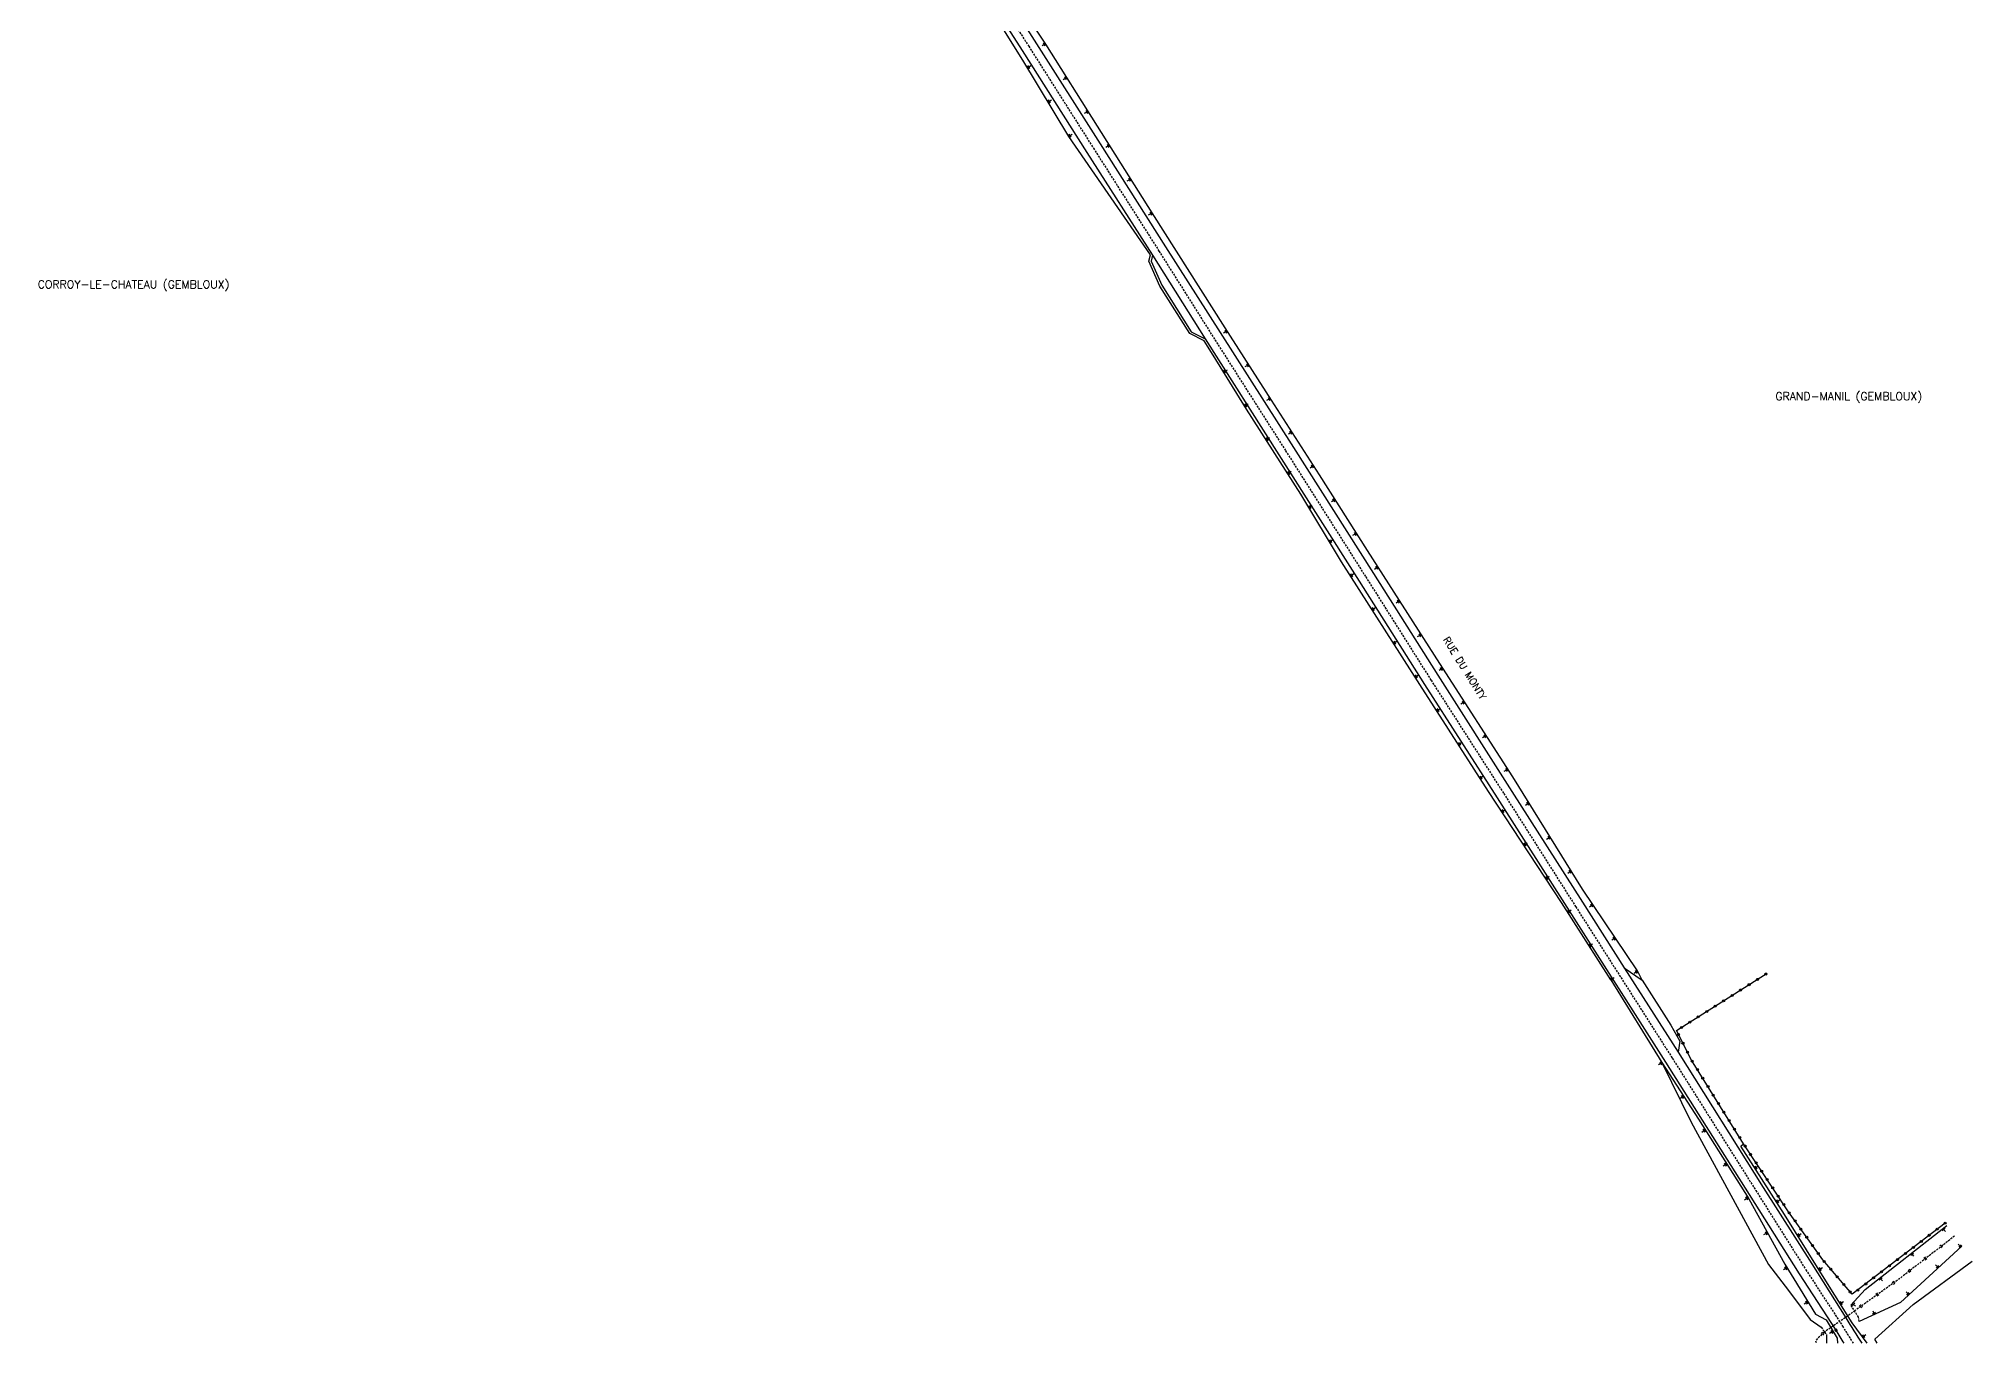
# Model space of a CAD drawing. Header units: millimetres. Extents: x 168000 to 169000, y 138000 to 138989.
# Drawn here: x 168516.8 to 169000, y 138000 to 138325.9 of the extents above; entities that cross this region are included whole.
import ezdxf
from ezdxf.enums import TextEntityAlignment as Align

# ---------------------------------------------------------------- set-up
doc = ezdxf.new("R2010")
doc.units = ezdxf.units.MM
doc.linetypes.add('DASHED', pattern=[0.75, 0.5, -0.25])
doc.layers.get('0').update_dxf_attribs({"linetype": 'CONTINUOUS'})
for name, color, linetype in [('W0001', 6, 'DASHED'), ('W0008', 7, 'CONTINUOUS'), ('W0112', 1, 'DASHED'), ('W0122', 7, 'DASHED'), ('W0211', 2, 'CONTINUOUS'), ('W0220', 5, 'DASHED'), ('W0322', 7, 'CONTINUOUS'), ('W0330', 7, 'CONTINUOUS'), ('W0334', 7, 'CONTINUOUS'), ('W0400', 7, 'CONTINUOUS'), ('W0980', 7, 'CONTINUOUS'), ('W0989', 7, 'CONTINUOUS')]:
    doc.layers.add(name, color=color, linetype=linetype)
doc.styles.get("Standard").update_dxf_attribs({"font": 'romans.shx', "width": 0.85})

# ---------------------------------------------------------------- blocks, each defined once
blk = doc.blocks.new('t322o')
at = {"color": 0, "linetype": 'Continuous'}
for radius in [0.25, 0.15]:
    blk.add_circle((0, 0), radius, dxfattribs=at)
blk = doc.blocks.new('t211o')
at = {"color": 0, "linetype": 'Continuous'}
for p, q in [((-0.29, 0.5), (-0.29, 0)), ((0, 1), (0, 0)), ((0.29, 0.5), (0.29, 0))]:
    blk.add_line(p, q, dxfattribs=at)
blk = doc.blocks.new('t220o')
at = {"color": 0, "linetype": 'Continuous'}
for p, q in [((-0.25, 0.25), (0.25, 0.25)), ((-0.25, -0.25), (0.25, -0.25))]:
    blk.add_line(p, q, dxfattribs=at)
blk = doc.blocks.new('T400')
for p, q in [((-0.15, 0.3), (0.15, 0.3)), ((-0.15, -0.25), (-0.15, 0.3)), ((-0.15, 0.15), (0.15, 0.15)), ((-0.15, 0), (0.15, 0)), ((0.15, 0.3), (0.15, -0.25)), ((-0.15, -0.15), (0.15, -0.15)), ((-0.15, -0.25), (-0.15, -0.3)), ((-0.15, -0.3), (0.15, -0.3)), ((0.15, -0.3), (0.15, -0.25))]:
    blk.add_line(p, q)

msp = doc.modelspace()

# ---------------------------------------------------------------- linework, layer by layer
at = {"layer": 'W0001'}
msp.add_lwpolyline([(168663.57, 138482.3), (168681.42, 138454.25), (168726.49, 138383.34), (168726.44, 138383.3), (168729.66, 138378.12), (168747.82, 138349.68), (168764.2, 138324.01), (168780.38, 138298.54), (168796.76, 138272.84), (168809.95, 138251.92), (168828.39, 138222.98), (168848.42, 138191.46), (168864.74, 138165.65), (168882.91, 138137.33), (168900.9, 138109.05), (168925.02, 138071.24), (168945.88, 138038.2), (168958.39, 138018.38), (168967.59, 138004.28, 0.007229), (168970.24, 138000, 0.007229)], format="xyb", dxfattribs=at)
at = {"layer": 'W0008'}
for points in [[(168746.18, 138348.63), (168762.55, 138322.96), (168778.74, 138297.49), (168795.11, 138271.8), (168808.31, 138250.88), (168826.74, 138221.94), (168846.78, 138190.42), (168863.09, 138164.6), (168881.27, 138136.28), (168899.26, 138108), (168923.37, 138070.2), (168944.24, 138037.16), (168956.75, 138017.33), (168965.93, 138003.25, 0.005412), (168967.93, 138000, 0.005412)], [(168749.57, 138350.76), (168765.6, 138325.5), (168782.04, 138299.59), (168798.39, 138273.93), (168812.06, 138252.48), (168830.38, 138223.8), (168850.37, 138192.26), (168866.41, 138166.87), (168884.96, 138137.84), (168902.55, 138110.19), (168913.01, 138093.8), (168926.51, 138072.76), (168947.74, 138038.96), (168959.86, 138019.83), (168968.39, 138006.33, 0.010448), (168972.42, 138000, 0.010448)]]:
    msp.add_lwpolyline(points, format="xyb", dxfattribs=at)
at = {"layer": 'W0112'}
for points in [[(168971.72, 138005.45), (168971.55, 138006.52), (168969.68, 138009.51)], [(168962.23, 138004.02), (168963.6, 138002.09)]]:
    msp.add_lwpolyline(points, dxfattribs=at)
at = {"layer": 'W0122'}
msp.add_lwpolyline([(168962.9, 138002.79), (168970.54, 138008.07)], dxfattribs=at)
at = {"layer": 'W0211'}
for points in [[(168795.02, 138282.42), (168781.43, 138304.01), (168768.46, 138324.56), (168755.03, 138344.77), (168745.95, 138358.03)], [(168774.23, 138301.45), (168762.71, 138320.51), (168747.02, 138345.77)], [(168909.63, 138090.78), (168897.3, 138110.15), (168879.08, 138137.81), (168861.92, 138164.55), (168842.34, 138195.25), (168832.2, 138212.08), (168818.65, 138233.34), (168810.28, 138246.84), (168808.08, 138250.43), (168804.45, 138252.25), (168797, 138264.07), (168794.26, 138270.29), (168794.62, 138271.91), (168774.23, 138301.45)], [(168917.46, 138090.73), (168916.34, 138093.01), (168902.63, 138113.41), (168885.14, 138141.52), (168866.92, 138169.79), (168848.83, 138198.02), (168836.84, 138216.95), (168824.91, 138235.63), (168813.28, 138253.64)], [(168922.45, 138070.16), (168929.71, 138055.26), (168949.09, 138019.69), (168954.07, 138013.23), (168959.47, 138005.91), (168962.23, 138004.02)], [(168922.45, 138070.16), (168931.55, 138055.98), (168944.14, 138036.05), (168953.18, 138019.73), (168960.78, 138007.27), (168963.45, 138005.84), (168966.23, 138001.32), (168966.28, 138000)], [(168973.7, 138000), (168969.94, 138005.09), (168961.31, 138018.94), (168953.04, 138032.19), (168942.12, 138049.23), (168942.86, 138049.83)], [(168969.68, 138009.51), (168973.2, 138013.46), (168993.61, 138029.46)], [(168997.38, 138024.27), (168982.02, 138010.23), (168971.72, 138005.45)], [(168963.6, 138002.09), (168963.6, 138000)], [(168976.21, 138000), (168975.6, 138001.04)]]:
    msp.add_lwpolyline(points, dxfattribs=at)
at = {"layer": 'W0220'}
for points in [[(168995.56, 138026.78), (168981.3, 138015.76), (168970.54, 138008.07)], [(168962.9, 138002.79), (168960.83, 138000.66), (168961.03, 138000)]]:
    msp.add_lwpolyline(points, dxfattribs=at)
at = {"layer": 'W0322'}
msp.add_lwpolyline([(168993.2, 138030.03), (168970, 138012.24), (168962.61, 138020.88), (168954.1, 138032.82), (168942.86, 138049.83), (168929.82, 138070.75), (168926.09, 138078.13), (168948.74, 138092.45)], dxfattribs=at)
at = {"layer": 'W0330'}
for points in [[(168813.28, 138253.64), (168795.02, 138282.42)], [(168909.63, 138090.78), (168922.45, 138070.16)], [(168975.6, 138001.04), (168985.2, 138009.72), (169000, 138020.48)]]:
    msp.add_lwpolyline(points, dxfattribs=at)
at = {"layer": 'W0334'}
for points in [[(168795.11, 138271.8), (168794.79, 138270.34), (168797.45, 138264.3), (168804.8, 138252.64), (168808.31, 138250.88)], [(168913.01, 138093.8), (168917.46, 138090.73), (168924.63, 138079.46), (168926.93, 138075.47), (168926.51, 138072.76)]]:
    msp.add_lwpolyline(points, dxfattribs=at)

# ---------------------------------------------------------------- block references
at = {"layer": 'W0211'}
for p, rotation in [((168768.36, 138324.72), 123.5998973050763), ((168763.89, 138318.57), 301.1432873977295), ((168773.7, 138316.26), 122.2524379280516), ((168769.06, 138310.01), 301.1432873977295), ((168779.03, 138307.81), 122.2524379280516), ((168774.23, 138301.45), 301.1432873977295), ((168784.36, 138299.35), 122.2041211805933), ((168789.69, 138290.89), 122.2041211805933), ((168795.02, 138282.42), 122.2041211805933), ((168813.75, 138252.92), 122.8332160608328), ((168812.92, 138242.58), 301.7951079742875), ((168819.17, 138244.51), 122.8332160608328), ((168824.59, 138236.11), 122.8332160608328), ((168818.19, 138234.08), 301.7951079742875), ((168823.56, 138225.64), 302.5208468711656), ((168829.98, 138227.69), 122.5811841797787), ((168828.93, 138217.21), 302.5208468711656), ((168835.36, 138219.26), 122.5811841797787), ((168834.22, 138208.72), 301.0549187140105), ((168840.73, 138210.82), 122.357378287624), ((168846.08, 138202.37), 122.357378287624), ((168839.38, 138200.16), 301.0549187140105), ((168844.64, 138191.65), 302.5356468379285), ((168851.45, 138193.94), 122.650564785084), ((168850.01, 138183.22), 302.5356468379285), ((168856.85, 138185.52), 122.650564785084), ((168855.39, 138174.79), 302.5356468379285), ((168862.24, 138177.1), 122.650564785084), ((168867.64, 138168.68), 122.7973392138784), ((168860.77, 138166.36), 302.5356468379285), ((168866.17, 138157.94), 302.6868062873855), ((168873.06, 138160.28), 122.7973392138784), ((168871.57, 138149.52), 302.6868062873855), ((168878.47, 138151.87), 122.7973392138784), ((168883.89, 138143.46), 122.7973392138784), ((168876.97, 138141.1), 302.6868062873855), ((168889.2, 138134.99), 121.8866386217214), ((168882.43, 138132.73), 303.3716158904295), ((168887.93, 138124.38), 303.3716158904295), ((168894.48, 138126.5), 121.8866386217214), ((168893.43, 138116.02), 303.3716158904295), ((168899.77, 138118.01), 121.8866386217214), ((168905.19, 138109.61), 123.9108904860215), ((168898.89, 138107.65), 302.4820812675585), ((168910.76, 138101.31), 123.9108904860215), ((168904.26, 138099.21), 302.4820812675585), ((168909.63, 138090.78), 302.4820812675585), ((168916.34, 138093.01), 123.9108904860215), ((168922.45, 138070.16), 122.70571113526), ((168927.85, 138061.75), 122.70571113526), ((168933.23, 138053.32), 122.2615561264225), ((168938.57, 138044.86), 122.2615561264225), ((168945.67, 138043.68), 302.6567190844085), ((168943.91, 138036.41), 122.2615561264225), ((168951.07, 138035.26), 302.6567190844085), ((168948.78, 138027.67), 118.9909503568963), ((168992.65, 138028.71), 218.1065849916065), ((168956.4, 138026.8), 301.9815395679515), ((168997.17, 138024.07), 42.43292850905856), ((168953.66, 138018.95), 121.3870718052314), ((168961.7, 138018.32), 301.9191840637076), ((168984.78, 138022.54), 218.1065849916065), ((168991.51, 138018.9), 42.43292850905856), ((168976.91, 138016.37), 218.1065849916065), ((168958.87, 138010.41), 121.3870718052314), ((168966.99, 138009.83), 301.9191840637076), ((168970.07, 138009.94), 228.2622625300155), ((168984.13, 138012.15), 42.43292850905856), ((168975.54, 138007.22), 24.88560574688017), ((168965.18, 138003.03), 121.6202167345641), ((168972.56, 138001.54), 306.4894514476196)]:
    msp.add_blockref('t211o', p, dxfattribs=dict(at, rotation=rotation))
at = {"layer": 'W0220'}
for p, rotation in [((168992.21, 138024.2), 217.7220320923906), ((168984.3, 138018.08), 217.7220320923906), ((168988.26, 138021.14), 217.7220320923906), ((168980.32, 138015.06), 215.5603252693655), ((168972.18, 138009.24), 215.5603252693655), ((168976.25, 138012.15), 215.5603252693655), ((168962.55, 138002.43), 225.9257008637915)]:
    msp.add_blockref('t220o', p, dxfattribs=dict(at, rotation=rotation))
at = {"layer": 'W0322'}
for p, rotation in [((168946.31, 138090.92), 32.31239498110601), ((168948.43, 138092.25), 32.31239498110601), ((168937.86, 138085.57), 32.31239498110601), ((168939.97, 138086.91), 32.31239498110601), ((168942.09, 138088.25), 32.31239498110601), ((168944.2, 138089.58), 32.31239498110601), ((168931.52, 138081.56), 32.31239498110601), ((168933.64, 138082.9), 32.31239498110601), ((168935.75, 138084.24), 32.31239498110601), ((168926.57, 138077.17), 116.7998213881902), ((168927.3, 138078.89), 32.31239498110601), ((168929.41, 138080.23), 32.31239498110601), ((168927.7, 138074.94), 116.7998213881902), ((168928.83, 138072.71), 116.7998213881902), ((168929.98, 138070.49), 121.9404618844623), ((168931.3, 138068.37), 121.9404618844623), ((168932.62, 138066.25), 121.9404618844623), ((168933.95, 138064.13), 121.9404618844623), ((168935.27, 138062), 121.9404618844623), ((168936.59, 138059.88), 121.9404618844623), ((168937.91, 138057.76), 121.9404618844623), ((168939.24, 138055.64), 121.9404618844623), ((168940.56, 138053.52), 121.9404618844623), ((168941.88, 138051.4), 121.9404618844623), ((168943.22, 138049.28), 123.4550019383926), ((168944.6, 138047.2), 123.4550019383926), ((168945.98, 138045.11), 123.4550019383926), ((168947.35, 138043.03), 123.4550019383926), ((168948.73, 138040.94), 123.4550019383926), ((168950.11, 138038.85), 123.4550019383926), ((168951.49, 138036.77), 123.4550019383926), ((168952.87, 138034.68), 123.4550019383926), ((168954.25, 138032.6), 125.4791683700576), ((168955.7, 138030.57), 125.4791683700576), ((168957.15, 138028.53), 125.4791683700576), ((168991.22, 138028.5), 217.4693565674594), ((168993.2, 138030.03), 217.4693565674594), ((168958.61, 138026.5), 125.4791683700576), ((168960.06, 138024.46), 125.4791683700576), ((168985.26, 138023.94), 217.4693565674594), ((168987.25, 138025.46), 217.4693565674594), ((168989.23, 138026.98), 217.4693565674594), ((168961.51, 138022.42), 125.4791683700576), ((168963, 138020.42), 130.5295553151575), ((168964.63, 138018.52), 130.5295553151575), ((168977.33, 138017.86), 217.4693565674594), ((168979.31, 138019.38), 217.4693565674594), ((168981.29, 138020.9), 217.4693565674594), ((168983.28, 138022.42), 217.4693565674594), ((168966.25, 138016.62), 130.5295553151575), ((168967.87, 138014.72), 130.5295553151575), ((168969.5, 138012.82), 130.5295553151575), ((168971.37, 138013.3), 217.4693565674594), ((168973.36, 138014.82), 217.4693565674594), ((168975.34, 138016.34), 217.4693565674594)]:
    msp.add_blockref('t322o', p, dxfattribs=dict(at, rotation=rotation))
at = {"layer": 'W0400', "rotation": 33.11614230654447}
msp.add_blockref('T400', (168965.93, 138003.25), dxfattribs=at)

# ---------------------------------------------------------------- texts
at = {"layer": 'W0980'}
for s, p in [('CORROY-LE-CHATEAU (GEMBLOUX)', (168540.51, 138264.39)), ('GRAND-MANIL (GEMBLOUX)', (168969.12, 138236.44))]:
    msp.add_text(s, height=2, dxfattribs=at).set_placement(p, align=Align.MIDDLE)
at = {"layer": 'W0989'}
msp.add_text('RUE DU MONTY', height=1.75, rotation=301.931, dxfattribs=at).set_placement((168873.16, 138168.65), align=Align.MIDDLE)

doc.saveas('drawing.dxf')
